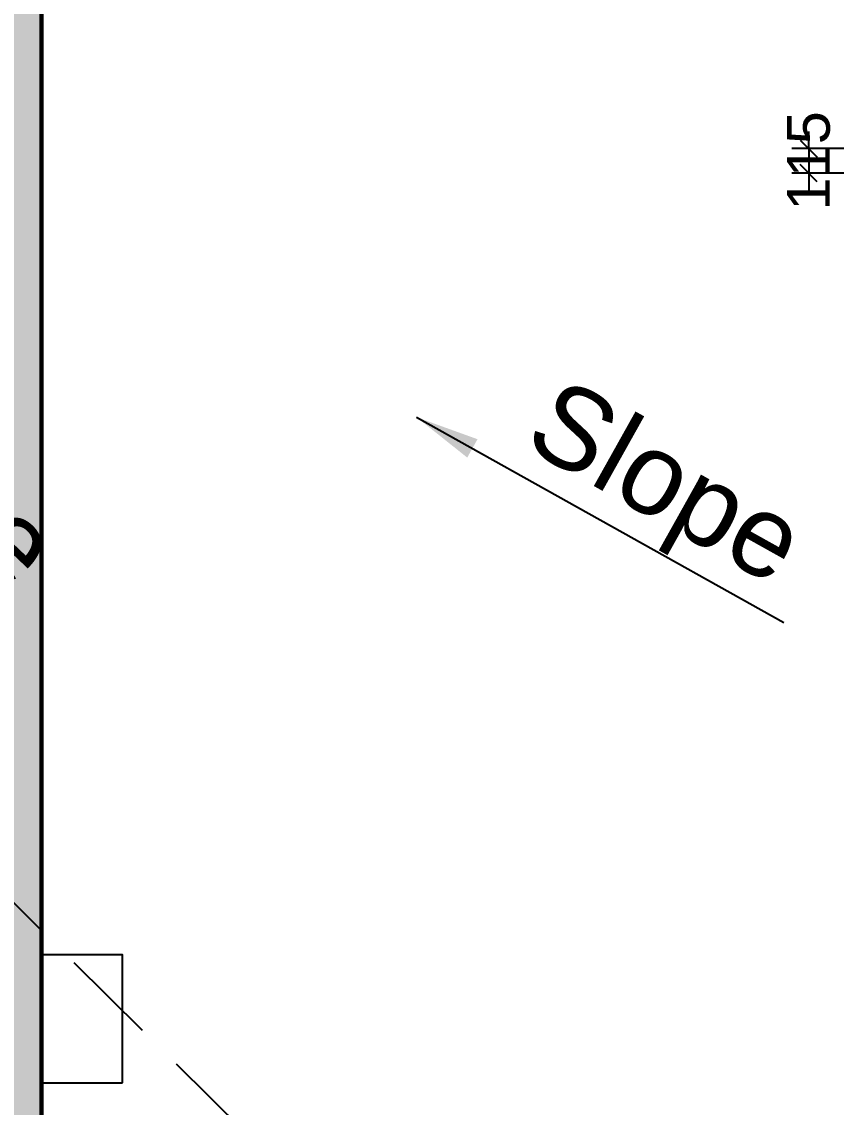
# Model space of a CAD drawing. Extents: x 7897917 to 8423973, y -6487334 to -6173396.
# Drawn here: x 8294030 to 8297846, y -6406546 to -6401456 of the extents above; entities that cross this region are included whole.
import ezdxf

# ---------------------------------------------------------------- set-up
doc = ezdxf.new("R2010")
doc.units = 0
doc.header["$LTSCALE"] = 600
doc.header["$MEASUREMENT"] = 0
doc.header["$PDMODE"] = 35
doc.linetypes.add('HIDDEN', pattern=[0.375, 0.25, -0.125])
doc.layers.get('0').update_dxf_attribs({"linetype": 'CONTINUOUS'})
doc.layers.get('Defpoints').update_dxf_attribs({"linetype": 'CONTINUOUS'})
for name, color, linetype in [('A-text', 7, 'CONTINUOUS'), ('Exp.Joint', 104, 'CONTINUOUS'), ('LA-column', 3, 'CONTINUOUS'), ('Valley', 7, 'CONTINUOUS'), ('Working Dim', 5, 'CONTINUOUS')]:
    doc.layers.add(name, color=color, linetype=linetype)
doc.styles.add('ari', font='arial.ttf')
doc.styles.add('ARIAL', font='arial.ttf')
doc.styles.add('ROMANS', font='romans.shx')
doc.dimstyles.new('int. dim', dxfattribs={"dimtxt": 450, "dimasz": 80, "dimexe": 80, "dimexo": 0, "dimgap": 70, "dimtad": 0, "dimdec": 0, "dimzin": 12, "dimdsep": 46, "dimtxsty": 'ari', "dimblk": 'OBLIQUE', "dimcen": 2, "dimdle": 80, "dimclrd": 256, "dimclre": 256, "dimclrt": 6, "dimadec": 0, "dimazin": 0, "dimtfac": 1, "dimtdec": 0, "dimtix": 1, "dimtmove": 2, "dimatfit": 3, "dimfxl": 1, "dimtolj": 1, "dimtzin": 0, "dimlwd": -1, "dimlwe": -1, "dimarcsym": 0})
doc.dimstyles.new('MM', dxfattribs={"dimscale": 0, "dimtxt": 200, "dimasz": 150, "dimexe": 40, "dimexo": 50, "dimgap": 50, "dimtad": 1, "dimdec": 0, "dimzin": 0, "dimdsep": 46, "dimtxsty": 'ROMANS', "dimblk": 'OBLIQUE', "dimcen": 0.09, "dimdle": 40, "dimclrd": 5, "dimclre": 5, "dimclrt": 6, "dimadec": 0, "dimazin": 0, "dimtfac": 1, "dimtdec": 0, "dimtofl": 0, "dimtmove": 0, "dimatfit": 3, "dimfxl": 1, "dimfrac": 2, "dimtolj": 1, "dimtzin": 0, "dimarcsym": 0})

# ---------------------------------------------------------------- blocks, each defined once
blk = doc.blocks.new('_Oblique')
at = {"color": 0, "linetype": 'ByBlock', "lineweight": -2}
blk.add_line((-0.5, -0.5), (0.5, 0.5), dxfattribs=at)
blk = doc.blocks.new('*D2719')
at = {"layer": 'Defpoints', "color": 0, "transparency": 16777216}
for p in [(8297952.1, -6402051, 11.4), (8297717.6, -6402166), (8297952.1, -6402166, 20.1)]:
    blk.add_point(p, dxfattribs=at)
at = {"layer": 'Working Dim', "transparency": 16777216}
for p, q in [((8297717.6, -6402051), (8297717.6, -6401971)), ((8297952.1, -6402051), (8297637.6, -6402051)), ((8297717.6, -6402051), (8297717.6, -6402166)), ((8297952.1, -6402166), (8297637.6, -6402166)), ((8297717.6, -6402166), (8297717.6, -6402246))]:
    blk.add_line(p, q, dxfattribs=at)
at = {"layer": 'Working Dim', "transparency": 16777216, "xscale": 80, "yscale": 80, "zscale": 80}
for p, rotation in [((8297717.6, -6402051), 270), ((8297717.6, -6402166), 90)]:
    blk.add_blockref('_Oblique', p, dxfattribs=dict(at, rotation=rotation))
at = {"layer": 'Working Dim', "color": 6, "transparency": 16777216, "insert": (8297717.6, -6402108.5), "char_height": 200, "attachment_point": 5, "rotation": 90, "style": 'ari'}
blk.add_mtext('\\A1;115', dxfattribs=at)

msp = doc.modelspace()

# ---------------------------------------------------------------- hatches: boundary and pattern name
at = {"layer": 'Exp.Joint', "linetype": 'HIDDEN'}
msp.add_hatch(color=256, dxfattribs=at).paths.add_polyline_path([(8294122.296, -6340914.893), (8293922.296, -6340914.893), (8293922.296, -6462283.74), (8294122.296, -6462283.74)])

# ---------------------------------------------------------------- linework, layer by layer
at = {"layer": 'Exp.Joint', "linetype": 'HIDDEN', "const_width": 20, "elevation": -11172.955}
msp.add_lwpolyline([(8294122.296, -6340914.893), (8293922.296, -6340914.893), (8293922.296, -6462283.74), (8294122.296, -6462283.74)], close=True, dxfattribs=at)
at = {"layer": 'LA-column', "color": 8, "elevation": 8.365}
msp.add_lwpolyline([(8294502.301, -6406430.906), (8294502.301, -6405830.906), (8294122.301, -6405830.906), (8294122.301, -6406430.906)], close=True, dxfattribs=at)
at = {"layer": 'Valley', "linetype": 'HIDDEN', "ltscale": 3, "elevation": 2.894}
msp.add_lwpolyline([(8297952.393, -6409510.85), (8287242.301, -6398901.034), (8278992.301, -6409510.952)], dxfattribs=at)

# ---------------------------------------------------------------- texts
at = {"layer": 'A-text', "color": 0, "lineweight": 15, "style": 'ARIAL'}
for rotation, p in [(316.486661, (8292996.939, -6403199.177, -2.428)), (330.790287, (8296369.971, -6403442.664, 2.894))]:
    msp.add_text('Slope', height=380.16, rotation=rotation, dxfattribs=at).set_placement(p)

# ---------------------------------------------------------------- dimensions: what is measured, and where the dimension line sits
at = {"layer": 'Working Dim', "color": 7}
dim = msp.add_linear_dim(base=(8297717.599, -6402165.998), p1=(8297952.125, -6402050.962, 11.446), p2=(8297952.125, -6402165.998, 20.114), angle=90, dimstyle='int. dim', override={"dimtxt": 200, "dimarcsym": 1}, dxfattribs=at)
dim.commit()
dim.dimension.update_dxf_attribs({"geometry": '*D2719', "text_midpoint": (8297717.599, -6402108.48)})

# ---------------------------------------------------------------- leaders
at = {"layer": 'A-text', "color": 0, "lineweight": 15}
msp.add_leader([(8295879.547, -6403310.178, 2.894), (8297600.987, -6404272.641, 2.894)], dimstyle='MM', override={"dimscale": 1, "dimasz": 300, "dimtad": 0}, dxfattribs=at)

doc.saveas('drawing.dxf')
